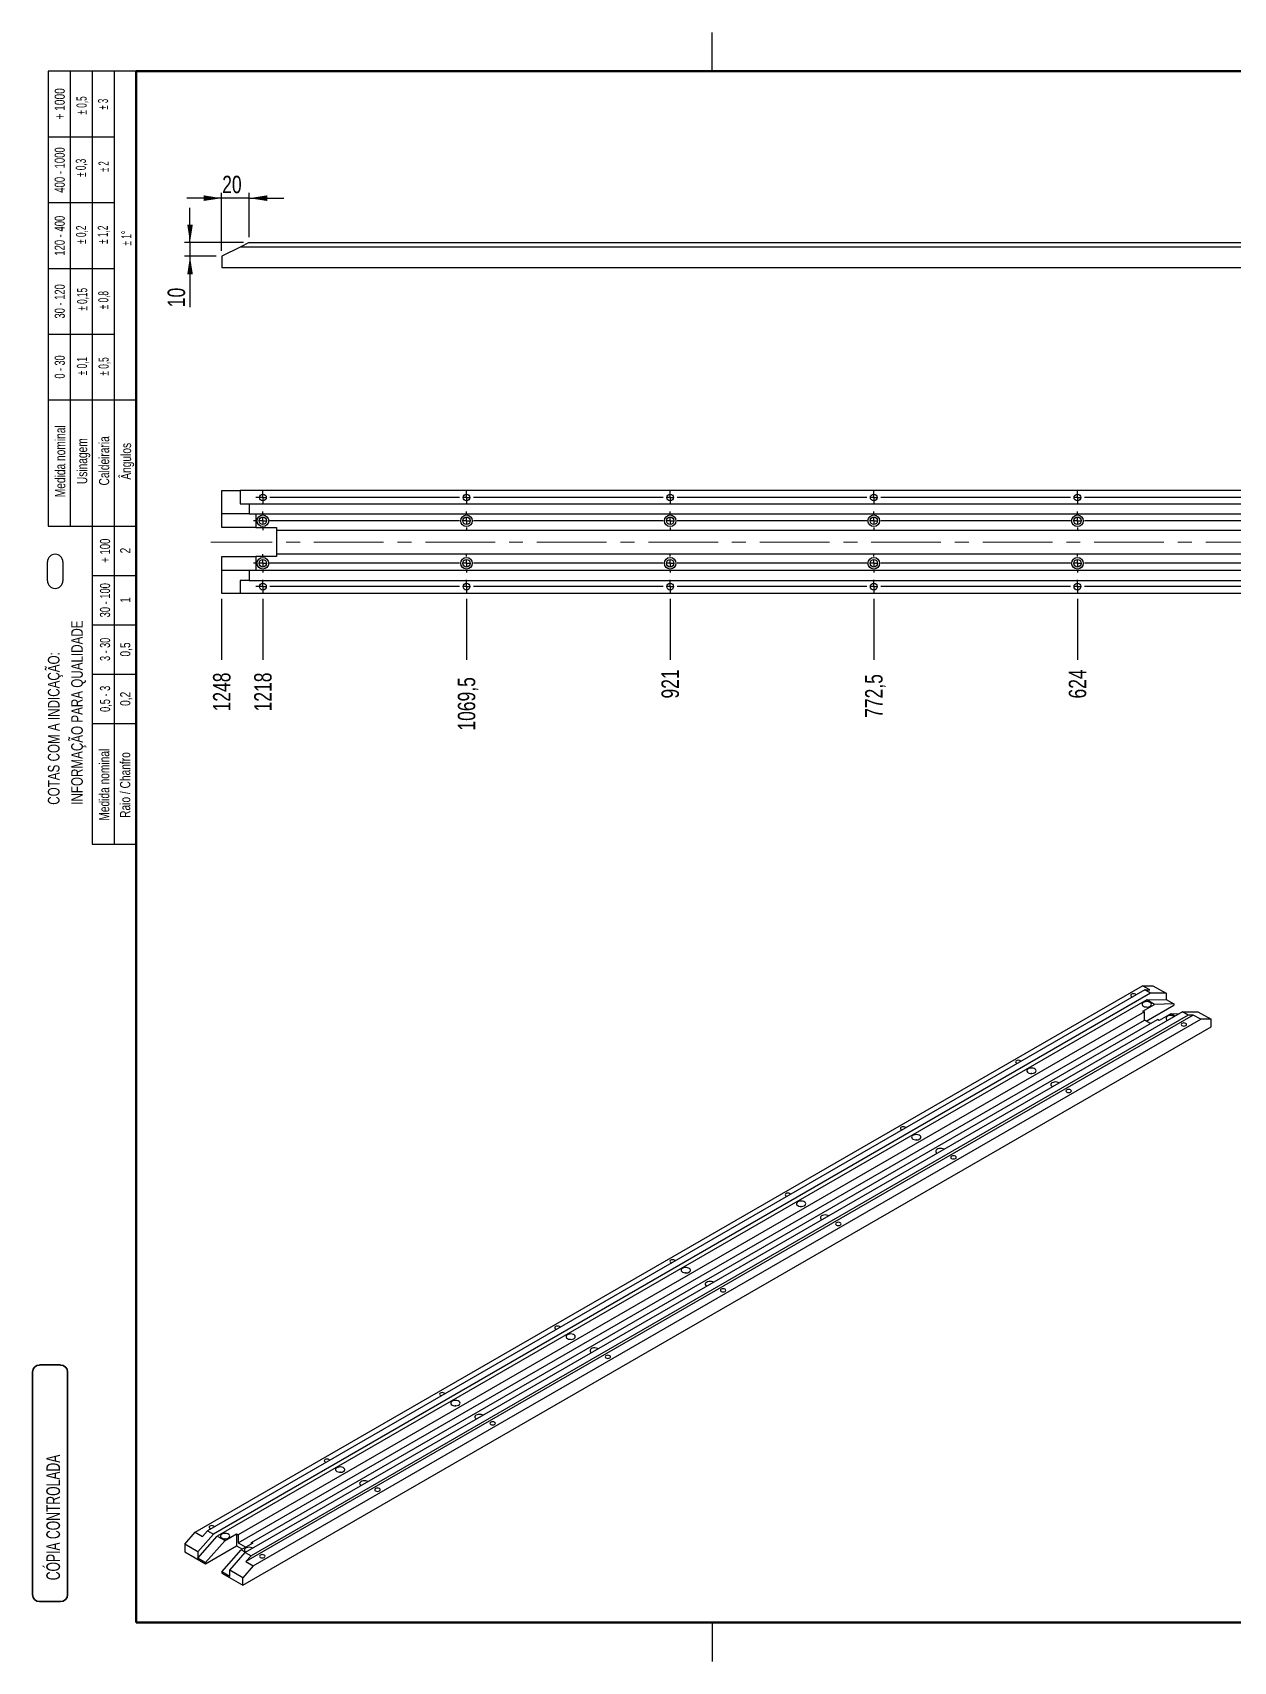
# Model space of a CAD drawing. Header units: millimetres. Extents: x 25 to 1653, y 0 to 1188.
# Drawn here: x 25 to 900, y 0 to 1188 of the extents above; entities that cross this region are included whole.
import ezdxf
from ezdxf.enums import TextEntityAlignment as Align

# ---------------------------------------------------------------- set-up
doc = ezdxf.new("R2010")
doc.units = ezdxf.units.MM
doc.header["$LTSCALE"] = 4
doc.linetypes.add('CENTERX2', pattern=[20.32, 12.7, -2.54, 2.54, -2.54])
doc.layers.add('CONTORNO', color=7, linetype='Continuous', lineweight=25)
doc.layers.add('DIMENSÃO', color=7, linetype='Continuous')
doc.styles.add('SLDTEXTSTYLE0', font='TXT', dxfattribs={"width": 0.663})
doc.styles.add('SLDTEXTSTYLE1', font='TXT', dxfattribs={"width": 0.75})
doc.styles.add('SLDTEXTSTYLE2', font='TXT', dxfattribs={"width": 0.605})
doc.styles.add('SLDTEXTSTYLE3', font='TXT', dxfattribs={"width": 0.57})
doc.styles.add('SLDTEXTSTYLE4', font='TXT', dxfattribs={"width": 0.7})
doc.styles.add('SLDTEXTSTYLE5', font='TXT', dxfattribs={"width": 0.694444})
doc.styles.add('SLDTEXTSTYLE6', font='TXT', dxfattribs={"width": 0.6875})
doc.styles.add('SLDTEXTSTYLE7', font='TXT', dxfattribs={"width": 0.666667})
doc.styles.add('SLDTEXTSTYLE8', font='TXT', dxfattribs={"width": 0.678571})
doc.dimstyles.new('SLDDIMSTYLE1', dxfattribs={"dimtxt": 12.7, "dimasz": 13.208, "dimexe": 0, "dimexo": 0.0625, "dimgap": 3.175, "dimtad": 0, "dimtih": 1, "dimtoh": 1, "dimdec": 3, "dimrnd": 1e-09, "dimzin": 12, "dimdsep": 46, "dimtxsty": 'SLDTEXTSTYLE1', "dimblk1": 'NONE', "dimblk2": 'NONE', "dimsah": 1, "dimcen": 0.09, "dimadec": 0, "dimazin": 3, "dimtfac": 1, "dimtdec": 3, "dimtofl": 0, "dimtmove": 0, "dimatfit": 3, "dimldrblk": 'NONE', "dimfxl": 0, "dimfrac": 2, "dimtolj": 1, "dimtzin": 12, "dimarcsym": 0})
doc.dimstyles.new('SLDDIMSTYLE2', dxfattribs={"dimtxt": 12.7, "dimasz": 13.208, "dimexe": 0, "dimexo": 0.0625, "dimgap": 3.175, "dimtad": 1, "dimdec": 3, "dimrnd": 1e-09, "dimzin": 12, "dimdsep": 46, "dimtxsty": 'SLDTEXTSTYLE1', "dimsah": 1, "dimcen": 0.09, "dimadec": 0, "dimazin": 3, "dimtfac": 1, "dimtdec": 3, "dimtmove": 0, "dimatfit": 0, "dimfxl": 0, "dimfrac": 2, "dimtolj": 1, "dimtzin": 12, "dimarcsym": 0})

# ---------------------------------------------------------------- blocks, each defined once
blk = doc.blocks.new('CÓPIA CONTROLADA')
at = {"color": 1, "linetype": 'Continuous', "lineweight": 35}
for p, q in [((0, 5.1), (0, 167.5)), ((5.1, 172.7), (20.4, 172.7)), ((25.5, 5.1), (25.5, 167.5)), ((5.1, 0), (20.4, 0))]:
    blk.add_line(p, q, dxfattribs=at)
for centre, start, end in [((5.1, 167.5), 90, 180), ((20.4, 167.5), 0, 90), ((5.1, 5.1), 180, 270), ((20.4, 5.1), 270, 360)]:
    blk.add_arc(centre, 5.11, start, end, dxfattribs=at)
at = {"color": 1, "linetype": 'Continuous', "lineweight": 35, "style": 'SLDTEXTSTYLE0', "width": 0.663}
blk.add_attdef('CP_CONTROL', text='', height=10, rotation=90, dxfattribs=at).set_placement((9.9, 15.6), align=Align.TOP_LEFT)
blk = doc.blocks.new('SW_NOTE_0')
at = {"layer": 'DIMENSÃO', "color": 0}
for p, q in [((-11.3, 163.5), (-11.3, 177.2)), ((0, 177.2), (0, 163.5))]:
    blk.add_line(p, q, dxfattribs=at)
for centre, start, end in [((-5.6, 177.2), 0, 180), ((-5.6, 163.5), 180, 0)]:
    blk.add_arc(centre, 5.64, start, end, dxfattribs=at)
at = {"layer": 'DIMENSÃO', "color": 0, "char_height": 8.467, "attachment_point": 1, "rotation": 90, "style": 'SLDTEXTSTYLE1'}
for s, insert in [('INFORMAÇÃO PARA QUALIDADE', (6.1, 0)), ('COTAS COM A INDICAÇÃO:', (-10.9, 0))]:
    blk.add_mtext(s, dxfattribs=dict(at, insert=insert))
blk = doc.blocks.new('_D_5')
at = {"layer": 'CONTORNO'}
blk.add_line((786.4, 774.8), (786.4, 730.4), dxfattribs=at)
at = {"layer": 'CONTORNO', "insert": (780.1, 702.2), "char_height": 12.7, "attachment_point": 1, "rotation": 90, "style": 'SLDTEXTSTYLE1'}
blk.add_mtext('624', dxfattribs=at)
blk = doc.blocks.new('_None')
blk = doc.blocks.new('_D_6')
at = {"layer": 'CONTORNO'}
blk.add_line((637.9, 774.8), (637.9, 730.4), dxfattribs=at)
at = {"layer": 'CONTORNO', "insert": (631.6, 688.1), "char_height": 12.7, "attachment_point": 1, "rotation": 90, "style": 'SLDTEXTSTYLE1'}
blk.add_mtext('772,5', dxfattribs=at)
blk = doc.blocks.new('_D_7')
at = {"layer": 'CONTORNO'}
blk.add_line((489.4, 774.8), (489.4, 730.4), dxfattribs=at)
at = {"layer": 'CONTORNO', "insert": (483.1, 702.2), "char_height": 12.7, "attachment_point": 1, "rotation": 90, "style": 'SLDTEXTSTYLE1'}
blk.add_mtext('921', dxfattribs=at)
blk = doc.blocks.new('_D_8')
at = {"layer": 'CONTORNO'}
blk.add_line((340.9, 774.8), (340.9, 730.4), dxfattribs=at)
at = {"layer": 'CONTORNO', "insert": (334.6, 678.8), "char_height": 12.7, "attachment_point": 1, "rotation": 90, "style": 'SLDTEXTSTYLE1'}
blk.add_mtext('1069,5', dxfattribs=at)
blk = doc.blocks.new('_D_9')
at = {"layer": 'CONTORNO'}
blk.add_line((192.4, 774.8), (192.4, 730.4), dxfattribs=at)
at = {"layer": 'CONTORNO', "insert": (186.1, 692.8), "char_height": 12.7, "attachment_point": 1, "rotation": 90, "style": 'SLDTEXTSTYLE1'}
blk.add_mtext('1218', dxfattribs=at)
blk = doc.blocks.new('_D_10')
at = {"layer": 'CONTORNO'}
blk.add_line((162.4, 774.8), (162.4, 730.4), dxfattribs=at)
at = {"layer": 'CONTORNO', "insert": (156.1, 692.8), "char_height": 12.7, "attachment_point": 1, "rotation": 90, "style": 'SLDTEXTSTYLE1'}
blk.add_mtext('1248', dxfattribs=at)
blk = doc.blocks.new('SW_CENTERMARKSYMBOL_0')
at = {"layer": 'CONTORNO', "color": 0}
for p, q in [((-1039.5, 5), (-1039.5, 6.75)), ((-1039.5, 0), (-1039.5, 2.5)), ((-891, 5), (-891, 6.75)), ((-891, 0), (-891, 2.5)), ((-742.5, 5), (-742.5, 6.75)), ((-742.5, 0), (-742.5, 2.5)), ((-594, 5), (-594, 6.75)), ((-594, 0), (-594, 2.5)), ((-445.5, 5), (-445.5, 6.75)), ((-445.5, 0), (-445.5, 2.5)), ((-297, 5), (-297, 6.75)), ((-297, 0), (-297, 2.5)), ((-148.5, 5), (-148.5, 6.75)), ((-148.5, 0), (-148.5, 2.5)), ((0, 0), (-2.5, 0)), ((0, 5), (0, 6.75)), ((0, 0), (0, 2.5)), ((0, 0), (0, -2.5)), ((0, 0), (2.5, 0)), ((143.5, 0), (5, 0)), ((148.5, 0), (146, 0)), ((148.5, 5), (148.5, 6.75)), ((148.5, 0), (148.5, 2.5)), ((148.5, 0), (148.5, -2.5)), ((148.5, 0), (151, 0)), ((153.5, 0), (155.25, 0)), ((-1044.5, 0), (-1046.25, 0)), ((-1039.5, 0), (-1042, 0)), ((-1039.5, 0), (-1039.5, -2.5)), ((-1039.5, 0), (-1037, 0)), ((-1039.5, -5), (-1039.5, -6.75)), ((-896, 0), (-1034.5, 0)), ((-891, 0), (-893.5, 0)), ((-891, 0), (-891, -2.5)), ((-891, 0), (-888.5, 0)), ((-891, -5), (-891, -6.75)), ((-747.5, 0), (-886, 0)), ((-742.5, 0), (-745, 0)), ((-742.5, 0), (-742.5, -2.5)), ((-742.5, 0), (-740, 0)), ((-742.5, -5), (-742.5, -6.75)), ((-599, 0), (-737.5, 0)), ((-594, 0), (-596.5, 0)), ((-594, 0), (-594, -2.5)), ((-594, 0), (-591.5, 0)), ((-594, -5), (-594, -6.75)), ((-450.5, 0), (-589, 0)), ((-445.5, 0), (-448, 0)), ((-445.5, 0), (-445.5, -2.5)), ((-445.5, 0), (-443, 0)), ((-445.5, -5), (-445.5, -6.75)), ((-302, 0), (-440.5, 0)), ((-297, 0), (-299.5, 0)), ((-297, 0), (-297, -2.5)), ((-297, 0), (-294.5, 0)), ((-297, -5), (-297, -6.75)), ((-153.5, 0), (-292, 0)), ((-148.5, 0), (-151, 0)), ((-148.5, 0), (-148.5, -2.5)), ((-148.5, 0), (-146, 0)), ((-148.5, -5), (-148.5, -6.75)), ((-5, 0), (-143.5, 0)), ((0, -5), (0, -6.75)), ((148.5, -5), (148.5, -6.75))]:
    blk.add_line(p, q, dxfattribs=at)
blk = doc.blocks.new('SW_CENTERMARKSYMBOL_1')
at = {"layer": 'CONTORNO', "color": 0}
for p, q in [((-1039.5, 5), (-1039.5, 6.75)), ((-1039.5, 0), (-1039.5, 2.5)), ((-891, 5), (-891, 6.75)), ((-891, 0), (-891, 2.5)), ((-742.5, 5), (-742.5, 6.75)), ((-742.5, 0), (-742.5, 2.5)), ((-594, 5), (-594, 6.75)), ((-594, 0), (-594, 2.5)), ((-445.5, 5), (-445.5, 6.75)), ((-445.5, 0), (-445.5, 2.5)), ((-297, 5), (-297, 6.75)), ((-297, 0), (-297, 2.5)), ((-148.5, 5), (-148.5, 6.75)), ((-148.5, 0), (-148.5, 2.5)), ((-5, 0), (-143.5, 0)), ((0, 0), (-2.5, 0)), ((0, 5), (0, 6.75)), ((0, 0), (0, 2.5)), ((0, 0), (0, -2.5)), ((0, 0), (2.5, 0)), ((143.5, 0), (5, 0)), ((148.5, 0), (146, 0)), ((148.5, 5), (148.5, 6.75)), ((148.5, 0), (148.5, 2.5)), ((148.5, 0), (148.5, -2.5)), ((148.5, 0), (151, 0)), ((153.5, 0), (155.25, 0)), ((-1044.5, 0), (-1046.25, 0)), ((-1039.5, 0), (-1042, 0)), ((-1039.5, 0), (-1039.5, -2.5)), ((-1039.5, 0), (-1037, 0)), ((-1039.5, -5), (-1039.5, -6.75)), ((-896, 0), (-1034.5, 0)), ((-891, 0), (-893.5, 0)), ((-891, 0), (-891, -2.5)), ((-891, 0), (-888.5, 0)), ((-891, -5), (-891, -6.75)), ((-747.5, 0), (-886, 0)), ((-742.5, 0), (-745, 0)), ((-742.5, 0), (-742.5, -2.5)), ((-742.5, 0), (-740, 0)), ((-742.5, -5), (-742.5, -6.75)), ((-599, 0), (-737.5, 0)), ((-594, 0), (-596.5, 0)), ((-594, 0), (-594, -2.5)), ((-594, 0), (-591.5, 0)), ((-594, -5), (-594, -6.75)), ((-450.5, 0), (-589, 0)), ((-445.5, 0), (-448, 0)), ((-445.5, 0), (-445.5, -2.5)), ((-445.5, 0), (-443, 0)), ((-445.5, -5), (-445.5, -6.75)), ((-302, 0), (-440.5, 0)), ((-297, 0), (-299.5, 0)), ((-297, 0), (-297, -2.5)), ((-297, 0), (-294.5, 0)), ((-297, -5), (-297, -6.75)), ((-153.5, 0), (-292, 0)), ((-148.5, 0), (-151, 0)), ((-148.5, 0), (-148.5, -2.5)), ((-148.5, 0), (-146, 0)), ((-148.5, -5), (-148.5, -6.75)), ((0, -5), (0, -6.75)), ((148.5, -5), (148.5, -6.75))]:
    blk.add_line(p, q, dxfattribs=at)
blk = doc.blocks.new('SW_CENTERMARKSYMBOL_2')
at = {"layer": 'CONTORNO', "color": 0}
for p, q in [((-1039.5, 2.5), (-1039.5, 5)), ((-1039.5, 0), (-1039.5, 2.5)), ((-891, 2.5), (-891, 5)), ((-891, 0), (-891, 2.5)), ((-742.5, 2.5), (-742.5, 5)), ((-742.5, 0), (-742.5, 2.5)), ((-594, 2.5), (-594, 5)), ((-594, 0), (-594, 2.5)), ((-445.5, 2.5), (-445.5, 5)), ((-445.5, 0), (-445.5, 2.5)), ((-297, 2.5), (-297, 5)), ((-297, 0), (-297, 2.5)), ((-148.5, 2.5), (-148.5, 5)), ((-148.5, 0), (-148.5, 2.5)), ((-5, 0), (-143.5, 0)), ((0, 0), (-2.5, 0)), ((0, 2.5), (0, 5)), ((0, 0), (0, 2.5)), ((0, 0), (0, -2.5)), ((0, 0), (2.5, 0)), ((143.5, 0), (5, 0)), ((148.5, 0), (146, 0)), ((148.5, 2.5), (148.5, 5)), ((148.5, 0), (148.5, 2.5)), ((148.5, 0), (148.5, -2.5)), ((148.5, 0), (151, 0)), ((151, 0), (153.5, 0)), ((-1042, 0), (-1044.5, 0)), ((-1039.5, 0), (-1042, 0)), ((-1039.5, 0), (-1039.5, -2.5)), ((-1039.5, 0), (-1037, 0)), ((-1039.5, -2.5), (-1039.5, -5)), ((-896, 0), (-1034.5, 0)), ((-891, 0), (-893.5, 0)), ((-891, 0), (-891, -2.5)), ((-891, 0), (-888.5, 0)), ((-891, -2.5), (-891, -5)), ((-747.5, 0), (-886, 0)), ((-742.5, 0), (-745, 0)), ((-742.5, 0), (-742.5, -2.5)), ((-742.5, 0), (-740, 0)), ((-742.5, -2.5), (-742.5, -5)), ((-599, 0), (-737.5, 0)), ((-594, 0), (-596.5, 0)), ((-594, 0), (-594, -2.5)), ((-594, 0), (-591.5, 0)), ((-594, -2.5), (-594, -5)), ((-450.5, 0), (-589, 0)), ((-445.5, 0), (-448, 0)), ((-445.5, 0), (-445.5, -2.5)), ((-445.5, 0), (-443, 0)), ((-445.5, -2.5), (-445.5, -5)), ((-302, 0), (-440.5, 0)), ((-297, 0), (-299.5, 0)), ((-297, 0), (-297, -2.5)), ((-297, 0), (-294.5, 0)), ((-297, -2.5), (-297, -5)), ((-153.5, 0), (-292, 0)), ((-148.5, 0), (-151, 0)), ((-148.5, 0), (-148.5, -2.5)), ((-148.5, 0), (-146, 0)), ((-148.5, -2.5), (-148.5, -5)), ((0, -2.5), (0, -5)), ((148.5, -2.5), (148.5, -5))]:
    blk.add_line(p, q, dxfattribs=at)
blk = doc.blocks.new('SW_CENTERMARKSYMBOL_3')
at = {"layer": 'CONTORNO', "color": 0}
for p, q in [((-1039.5, 2.5), (-1039.5, 5)), ((-1039.5, 0), (-1039.5, 2.5)), ((-891, 2.5), (-891, 5)), ((-891, 0), (-891, 2.5)), ((-742.5, 2.5), (-742.5, 5)), ((-742.5, 0), (-742.5, 2.5)), ((-594, 2.5), (-594, 5)), ((-594, 0), (-594, 2.5)), ((-445.5, 2.5), (-445.5, 5)), ((-445.5, 0), (-445.5, 2.5)), ((-297, 2.5), (-297, 5)), ((-297, 0), (-297, 2.5)), ((-148.5, 2.5), (-148.5, 5)), ((-148.5, 0), (-148.5, 2.5)), ((-5, 0), (-143.5, 0)), ((0, 0), (-2.5, 0)), ((0, 2.5), (0, 5)), ((0, 0), (0, 2.5)), ((0, 0), (0, -2.5)), ((0, 0), (2.5, 0)), ((143.5, 0), (5, 0)), ((148.5, 0), (146, 0)), ((148.5, 2.5), (148.5, 5)), ((148.5, 0), (148.5, 2.5)), ((148.5, 0), (148.5, -2.5)), ((148.5, 0), (151, 0)), ((151, 0), (153.5, 0)), ((-1042, 0), (-1044.5, 0)), ((-1039.5, 0), (-1042, 0)), ((-1039.5, 0), (-1039.5, -2.5)), ((-1039.5, 0), (-1037, 0)), ((-1039.5, -2.5), (-1039.5, -5)), ((-896, 0), (-1034.5, 0)), ((-891, 0), (-893.5, 0)), ((-891, 0), (-891, -2.5)), ((-891, 0), (-888.5, 0)), ((-891, -2.5), (-891, -5)), ((-747.5, 0), (-886, 0)), ((-742.5, 0), (-745, 0)), ((-742.5, 0), (-742.5, -2.5)), ((-742.5, 0), (-740, 0)), ((-742.5, -2.5), (-742.5, -5)), ((-599, 0), (-737.5, 0)), ((-594, 0), (-596.5, 0)), ((-594, 0), (-594, -2.5)), ((-594, 0), (-591.5, 0)), ((-594, -2.5), (-594, -5)), ((-450.5, 0), (-589, 0)), ((-445.5, 0), (-448, 0)), ((-445.5, 0), (-445.5, -2.5)), ((-445.5, 0), (-443, 0)), ((-445.5, -2.5), (-445.5, -5)), ((-302, 0), (-440.5, 0)), ((-297, 0), (-299.5, 0)), ((-297, 0), (-297, -2.5)), ((-297, 0), (-294.5, 0)), ((-297, -2.5), (-297, -5)), ((-153.5, 0), (-292, 0)), ((-148.5, 0), (-151, 0)), ((-148.5, 0), (-148.5, -2.5)), ((-148.5, 0), (-146, 0)), ((-148.5, -2.5), (-148.5, -5)), ((0, -2.5), (0, -5)), ((148.5, -2.5), (148.5, -5))]:
    blk.add_line(p, q, dxfattribs=at)
blk = doc.blocks.new('_D_25')
at = {"layer": 'CONTORNO'}
for p, q in [((162.4, 1028.8), (162.4, 1071.2)), ((182.4, 1038.8), (182.4, 1071.2)), ((162.4, 1067.2), (137, 1067.2)), ((182.4, 1067.2), (162.4, 1067.2)), ((182.4, 1067.2), (207.8, 1067.2))]:
    blk.add_line(p, q, dxfattribs=at)
for points in [[(162.4, 1067.2), (149.2, 1069.3), (149.2, 1065.2)], [(182.4, 1067.2), (195.6, 1065.2), (195.6, 1069.3)]]:
    blk.add_solid(points, dxfattribs=at)
at = {"layer": 'CONTORNO', "insert": (162.8, 1083.6), "char_height": 12.7, "attachment_point": 1, "style": 'SLDTEXTSTYLE1'}
blk.add_mtext('20', dxfattribs=at)
blk = doc.blocks.new('_D_26')
at = {"layer": 'CONTORNO'}
for p, q in [((139.3, 1034.8), (139.3, 1060.2)), ((178.4, 1034.8), (135.3, 1034.8)), ((139.3, 1034.8), (139.3, 1024.8)), ((158.4, 1024.8), (135.3, 1024.8)), ((139.3, 1024.8), (139.3, 987.7))]:
    blk.add_line(p, q, dxfattribs=at)
for points in [[(139.3, 1034.8), (141.4, 1048), (137.3, 1048)], [(139.3, 1024.8), (137.3, 1011.6), (141.4, 1011.6)]]:
    blk.add_solid(points, dxfattribs=at)
at = {"layer": 'CONTORNO', "insert": (123, 987.7), "char_height": 12.7, "attachment_point": 1, "rotation": 90, "style": 'SLDTEXTSTYLE1'}
blk.add_mtext('10', dxfattribs=at)

msp = doc.modelspace()

# ---------------------------------------------------------------- linework, layer by layer
at = {"color": 7, "linetype": 'Continuous', "lineweight": 50}
for p, q in [((100, 28), (100, 1160)), ((100, 1160), (1652, 1160)), ((1652, 28), (100, 28))]:
    msp.add_line(p, q, dxfattribs=at)
at = {"color": 7, "linetype": 'Continuous', "lineweight": 25}
for p, q in [((182.426734, 1034.8153035), (175.826734, 1031.5153035)), ((182.426734, 1034.8153035), (1390.426734, 1034.8153035)), ((175.826734, 1031.5153035), (162.426734, 1024.8153035)), ((162.426734, 1024.8153035), (162.426734, 1016.5153035)), ((1397.026734, 1031.5153035), (175.826734, 1031.5153035)), ((1410.426734, 1016.5153035), (162.426734, 1016.5153035)), ((162.426734, 836.8495432), (162.426734, 853.8495432)), ((162.426734, 853.8495432), (175.826734, 853.8495432)), ((175.826734, 853.8495432), (175.826734, 844.3495432)), ((1397.026734, 853.8495432), (175.826734, 853.8495432)), ((175.826734, 844.3495432), (182.426734, 844.3495432)), ((182.426734, 844.3495432), (182.426734, 836.8495432)), ((182.426734, 844.3495432), (1390.426734, 844.3495432)), ((182.426734, 836.8495432), (162.426734, 836.8495432)), ((162.426734, 826.8495432), (162.426734, 836.8495432)), ((182.426734, 836.8495432), (1390.426734, 836.8495432)), ((187.426734, 836.8495432), (187.426734, 826.8495432)), ((187.426734, 826.8495432), (162.426734, 826.8495432)), ((187.426734, 826.8495432), (202.426734, 826.8495432)), ((202.426734, 826.8495432), (202.426734, 824.8495432)), ((1370.426734, 824.8495432), (202.426734, 824.8495432)), ((202.426734, 824.8495432), (202.426734, 807.8495432)), ((162.426734, 795.8495432), (162.426734, 805.8495432)), ((162.426734, 805.8495432), (187.426734, 805.8495432)), ((187.426734, 805.8495432), (187.426734, 795.8495432)), ((202.426734, 805.8495432), (187.426734, 805.8495432)), ((202.426734, 807.8495432), (202.426734, 805.8495432)), ((202.426734, 807.8495432), (1370.426734, 807.8495432)), ((162.426734, 778.8495432), (162.426734, 795.8495432)), ((162.426734, 795.8495432), (182.426734, 795.8495432)), ((175.826734, 788.3495432), (175.826734, 778.8495432)), ((182.426734, 788.3495432), (175.826734, 788.3495432)), ((182.426734, 795.8495432), (182.426734, 788.3495432)), ((182.426734, 795.8495432), (1390.426734, 795.8495432)), ((182.426734, 788.3495432), (1390.426734, 788.3495432)), ((175.826734, 778.8495432), (162.426734, 778.8495432)), ((1397.026734, 778.8495432), (175.826734, 778.8495432)), ((143.0165924, 93.8553637), (833.8316333, 492.6543982)), ((835.4721211, 489.5523977), (152.1241277, 95.063998)), ((839.2056449, 489.5520473), (833.8316333, 492.6543982)), ((833.8316333, 492.6543982), (841.411818, 492.6536869)), ((839.7147618, 487.1031733), (835.4721211, 489.5523977)), ((835.4721211, 489.5523977), (839.2056449, 489.5520473)), ((841.411818, 492.6536869), (851.0284703, 487.1021117)), ((839.7147618, 487.1031733), (156.3667684, 92.6147737)), ((836.8863346, 482.3348404), (159.1951955, 91.1120732)), ((834.0579075, 474.1707593), (842.5431889, 479.0692079)), ((836.6039057, 466.821892), (856.6853245, 478.4146483)), ((836.8863346, 482.3348404), (851.0284703, 482.6601297)), ((842.5431889, 479.0692079), (836.8863346, 482.3348404)), ((851.0284703, 487.1021117), (839.7147618, 487.1031733)), ((856.6853245, 479.3944973), (842.5431889, 479.0692079)), ((851.0284703, 487.1021117), (851.0284703, 482.6601297)), ((851.0284703, 482.6601297), (856.6853245, 479.3944973)), ((856.6853245, 479.3944973), (856.6853245, 478.4146483)), ((835.1892784, 473.5176328), (174.468702, 92.0917629)), ((174.468702, 86.2126691), (835.1892784, 467.6385389)), ((862.9078642, 473.7140803), (179.5598708, 79.2256807)), ((870.8840287, 471.2645056), (180.0689877, 72.4654712)), ((867.1505049, 471.2648559), (183.8025115, 76.7764563)), ((184.0853542, 86.5401878), (844.8059306, 467.9660576)), ((185.4429993, 69.3631203), (876.2580402, 468.1621548)), ((835.1892784, 473.5176328), (834.0579075, 474.1707593)), ((835.1892784, 467.6385389), (835.1892784, 473.5176328)), ((839.7139342, 465.0265107), (835.1892784, 467.6385389)), ((845.9373014, 467.3129311), (844.8059306, 467.9660576)), ((854.4225828, 472.2113798), (845.9373014, 467.3129311)), ((852.0184197, 467.5578536), (852.1337583, 467.4943213)), ((854.4225828, 472.2113798), (860.5489263, 472.3522944)), ((857.3637057, 470.5135057), (854.4225828, 472.2113798)), ((867.1505049, 471.2648559), (862.9078642, 473.7140803)), ((862.9078642, 473.7140803), (874.2215727, 473.7130187)), ((870.8840287, 471.2645056), (867.1505049, 471.2648559)), ((876.2580402, 468.1621548), (870.8840287, 471.2645056)), ((874.2215727, 473.7130187), (883.8382249, 468.1614435)), ((883.8382249, 468.1614435), (876.2580402, 468.1621548)), ((883.8382249, 462.7396125), (883.8382249, 468.1614435)), ((177.8628146, 55.1886831), (883.8382249, 462.7396125)), ((768.0141341, 419.0632117), (768.1294727, 418.9996795)), ((684.0098485, 370.5685699), (684.125187, 370.5050376)), ((600.0055629, 322.073928), (600.1209014, 322.0103958)), ((516.0012773, 273.5792862), (516.1166158, 273.515754)), ((431.9969917, 225.0846443), (432.1123302, 225.0211121)), ((347.9927061, 176.5900025), (348.1080446, 176.5264703)), ((263.9884205, 128.0953607), (264.103759, 128.0318284)), ((135.4364077, 85.1027575), (143.0165924, 93.8553637)), ((135.4364077, 85.1027575), (135.4364077, 79.6809265)), ((145.0530599, 79.5511823), (135.4364077, 85.1027575)), ((143.0165924, 93.8553637), (148.3906039, 90.7530129)), ((156.3667684, 92.6147737), (145.0530599, 79.5511823)), ((145.0530599, 75.1092003), (159.1951955, 91.1120732)), ((148.3906039, 90.7530129), (152.1241277, 95.063998)), ((164.8520498, 87.8464407), (150.7099142, 71.8435678)), ((150.7099142, 70.8637189), (173.3373312, 83.9262486)), ((152.1241277, 95.063998), (156.3667684, 92.6147737)), ((159.1951955, 91.1120732), (164.8520498, 87.8464407)), ((164.8520498, 87.8464407), (173.3373312, 92.7448894)), ((173.3373312, 92.7448894), (173.3373312, 83.9262486)), ((173.3373312, 92.7448894), (174.468702, 92.0917629)), ((173.3373312, 83.9262486), (177.5787306, 81.4777409)), ((174.468702, 92.0917629), (174.468702, 86.2126691)), ((174.468702, 86.2126691), (180.1247287, 82.9475144)), ((185.2167251, 85.8870613), (176.7314437, 80.9886126)), ((184.0853542, 86.5401878), (185.2167251, 85.8870613)), ((184.0853542, 85.2339348), (184.0853542, 86.5401878)), ((135.4364077, 79.6809265), (150.7099142, 70.8637189)), ((145.0530599, 79.5511823), (145.0530599, 75.1092003)), ((150.7099142, 71.8435678), (145.0530599, 75.1092003)), ((150.7099142, 71.8435678), (150.7099142, 70.8637189)), ((162.5893081, 64.9857397), (176.7314437, 80.9886126)), ((168.2461623, 66.1620893), (179.5598708, 79.2256807)), ((176.7314437, 80.9886126), (179.6725666, 79.2907385)), ((179.5598708, 79.2256807), (183.8025115, 76.7764563)), ((179.9841349, 79.6007188), (180.0994734, 79.5371866)), ((183.8025115, 76.7764563), (180.0689877, 72.4654712)), ((180.0689877, 72.4654712), (185.4429993, 69.3631203)), ((168.2461623, 61.7201072), (162.5893081, 64.9857397)), ((162.5893081, 64.9857397), (162.5893081, 64.0058907)), ((162.5893081, 64.0058907), (177.8628146, 55.1886831)), ((177.8628146, 60.6105141), (168.2461623, 66.1620893)), ((168.2461623, 61.7201072), (168.2461623, 66.1620893)), ((185.4429993, 69.3631203), (177.8628146, 60.6105141)), ((177.8628146, 55.1886831), (177.8628146, 60.6105141))]:
    msp.add_line(p, q, dxfattribs=at)
at = {"color": 7, "linetype": 'Continuous', "lineweight": 25, "flags": 128}
for points in [[(829.1890125, 485.9252363), (829.1174415, 486.042469), (828.683896, 486.4170402), (828.0350493, 486.6673207), (827.2696824, 486.7552075), (826.5043155, 486.6673207), (825.8554688, 486.4170402), (825.4219233, 486.042469), (825.2696824, 485.6006321), (825.4219233, 485.1587952), (825.8554688, 484.784224), (825.8554688, 484.784224)], [(825.8554688, 484.784224), (826.5043155, 484.5339435), (826.7073905, 484.4926264)], [(834.4821716, 477.6813141), (835.2976213, 477.3338855), (836.2542352, 477.1406479), (837.2670138, 477.1187712), (838.2459675, 477.2701995), (839.1041118, 477.5814775), (839.7651969, 478.024947), (840.1704824, 478.5612035), (840.283957, 479.1425986), (840.095538, 479.7174725), (839.6219671, 480.2347453), (838.9053233, 480.6484549), (838.0092834, 480.9218416), (837.0134647, 481.0306136), (836.0063499, 480.9651061), (835.0774256, 480.7311397), (834.3092308, 480.3495035), (833.770023, 479.8541073), (833.5077131, 479.2889694), (833.5456086, 478.7043047), (833.8803423, 478.1520632), (834.4821716, 477.6813141)], [(837.0767414, 477.10951), (837.0134647, 477.1112177), (836.6959278, 477.10951)], [(856.9367988, 470.2670576), (856.4415714, 470.5249943), (855.5455316, 470.798381), (854.5497129, 470.907153), (853.542598, 470.8416455), (852.6136737, 470.6076792), (851.8454789, 470.2260429), (851.3062711, 469.7306467), (851.0439613, 469.1655088), (851.0818568, 468.5808441), (851.4165905, 468.0286027), (852.0184197, 467.5578536), (852.0184197, 467.5578536)], [(862.6250215, 463.557613), (863.2738682, 463.3073326), (864.039235, 463.2194457), (864.8046019, 463.3073326), (865.4534486, 463.557613), (865.8869941, 463.9321843), (866.039235, 464.3740212), (865.8869941, 464.815858), (865.4534486, 465.1904293), (864.8046019, 465.4407098), (864.039235, 465.5285966), (863.2738682, 465.4407098), (862.6250215, 465.1904293), (862.191476, 464.815858), (862.039235, 464.3740212), (862.191476, 463.9321843), (862.6250215, 463.557613)], [(745.1847268, 437.4305944), (745.1131559, 437.5478271), (744.6796104, 437.9223983), (744.0307637, 438.1726788), (743.2653968, 438.2605656), (742.5000299, 438.1726788), (741.8511832, 437.9223983), (741.4176377, 437.5478271), (741.2653968, 437.1059902), (741.4176377, 436.6641533), (741.8511832, 436.2895821), (741.8511832, 436.2895821)], [(741.8511832, 436.2895821), (742.5000299, 436.0393016), (742.7031049, 435.9979846)], [(750.477886, 429.1866723), (751.2933357, 428.8392436), (752.2499496, 428.646006), (753.2627282, 428.6241294), (754.2416819, 428.7755577), (755.0998262, 429.0868357), (755.7609113, 429.5303051), (756.1661968, 430.0665617), (756.2796714, 430.6479567), (756.0912523, 431.2228306), (755.6176815, 431.7401034), (754.9010377, 432.1538131), (754.0049978, 432.4271997), (753.0091791, 432.5359717), (752.0020643, 432.4704643), (751.07314, 432.2364979), (750.3049452, 431.8548616), (749.7657374, 431.3594654), (749.5034275, 430.7943275), (749.541323, 430.2096628), (749.8760567, 429.6574214), (750.477886, 429.1866723)], [(753.0724558, 428.6148681), (753.0091791, 428.6165759), (752.6916422, 428.6148681)], [(772.9325132, 421.7724158), (772.4372858, 422.0303525), (771.541246, 422.3037391), (770.5454273, 422.4125112), (769.5383124, 422.3470037), (768.6093881, 422.1130373), (767.8411933, 421.731401), (767.3019855, 421.2360049), (767.0396757, 420.6708669), (767.0775712, 420.0862022), (767.4123049, 419.5339608), (768.0141341, 419.0632117), (768.0141341, 419.0632117)], [(778.6207359, 415.0629712), (779.2695826, 414.8126907), (780.0349494, 414.7248039), (780.8003163, 414.8126907), (781.449163, 415.0629712), (781.8827085, 415.4375424), (782.0349494, 415.8793793), (781.8827085, 416.3212162), (781.449163, 416.6957874), (780.8003163, 416.9460679), (780.0349494, 417.0339547), (779.2695826, 416.9460679), (778.6207359, 416.6957874), (778.1871904, 416.3212162), (778.0349494, 415.8793793), (778.1871904, 415.4375424), (778.6207359, 415.0629712)], [(661.1804412, 388.9359526), (661.1088703, 389.0531853), (660.6753248, 389.4277565), (660.0264781, 389.678037), (659.2611112, 389.7659238), (658.4957443, 389.678037), (657.8468976, 389.4277565), (657.4133521, 389.0531853), (657.2611112, 388.6113484), (657.4133521, 388.1695115), (657.8468976, 387.7949403), (657.8468976, 387.7949403)], [(657.8468976, 387.7949403), (658.4957443, 387.5446598), (658.6988193, 387.5033427)], [(666.4736004, 380.6920305), (667.2890501, 380.3446018), (668.245664, 380.1513642), (669.2584426, 380.1294876), (670.2373963, 380.2809158), (671.0955406, 380.5921939), (671.7566257, 381.0356633), (672.1619112, 381.5719199), (672.2753858, 382.1533149), (672.0869667, 382.7281888), (671.6133959, 383.2454616), (670.896752, 383.6591712), (670.0007122, 383.9325579), (669.0048935, 384.0413299), (667.9977787, 383.9758224), (667.0688544, 383.7418561), (666.3006596, 383.3602198), (665.7614517, 382.8648236), (665.4991419, 382.2996857), (665.5370374, 381.715021), (665.8717711, 381.1627796), (666.4736004, 380.6920305)], [(669.0681702, 380.1202263), (669.0048935, 380.121934), (668.6873566, 380.1202263)], [(688.9282276, 373.2777739), (688.4330002, 373.5357107), (687.5369604, 373.8090973), (686.5411417, 373.9178693), (685.5340268, 373.8523618), (684.6051025, 373.6183955), (683.8369077, 373.2367592), (683.2976999, 372.741363), (683.0353901, 372.1762251), (683.0732856, 371.5915604), (683.4080193, 371.039319), (684.0098485, 370.5685699), (684.0098485, 370.5685699)], [(694.6164503, 366.5683294), (695.2652969, 366.3180489), (696.0306638, 366.230162), (696.7960307, 366.3180489), (697.4448774, 366.5683294), (697.8784229, 366.9429006), (698.0306638, 367.3847375), (697.8784229, 367.8265744), (697.4448774, 368.2011456), (696.7960307, 368.4514261), (696.0306638, 368.5393129), (695.2652969, 368.4514261), (694.6164503, 368.2011456), (694.1829047, 367.8265744), (694.0306638, 367.3847375), (694.1829047, 366.9429006), (694.6164503, 366.5683294)], [(577.1761556, 340.4413107), (577.1045847, 340.5585434), (576.6710392, 340.9331147), (576.0221925, 341.1833951), (575.2568256, 341.271282), (574.4914587, 341.1833951), (573.842612, 340.9331147), (573.4090665, 340.5585434), (573.2568256, 340.1167065), (573.4090665, 339.6748697), (573.842612, 339.3002984)], [(573.842612, 339.3002984), (574.4914587, 339.0500179), (574.6945337, 339.0087009)], [(582.4693148, 332.1973886), (583.2847645, 331.84996), (584.2413783, 331.6567223), (585.254157, 331.6348457), (586.2331107, 331.786274), (587.091255, 332.097552), (587.7523401, 332.5410214), (588.1576256, 333.077278), (588.2711002, 333.658673), (588.0826811, 334.233547), (587.6091103, 334.7508197), (586.8924664, 335.1645294), (585.9964266, 335.437916), (585.0006079, 335.5466881), (583.9934931, 335.4811806), (583.0645688, 335.2472142), (582.296374, 334.8655779), (581.7571661, 334.3701818), (581.4948563, 333.8050438), (581.5327518, 333.2203792), (581.8674855, 332.6681377), (582.4693148, 332.1973886)], [(585.0638846, 331.6255845), (585.0006079, 331.6272922), (584.683071, 331.6255845)], [(604.923942, 324.7831321), (604.4287146, 325.0410688), (603.5326748, 325.3144555), (602.536856, 325.4232275), (601.5297412, 325.35772), (600.6008169, 325.1237536), (599.8326221, 324.7421173), (599.2934143, 324.2467212), (599.0311045, 323.6815833), (599.069, 323.0969186), (599.4037336, 322.5446771), (600.0055629, 322.073928), (600.0055629, 322.073928)], [(610.6121646, 318.0736875), (611.2610113, 317.823407), (612.0263782, 317.7355202), (612.7917451, 317.823407), (613.4405918, 318.0736875), (613.8741373, 318.4482587), (614.0263782, 318.8900956), (613.8741373, 319.3319325), (613.4405918, 319.7065037), (612.7917451, 319.9567842), (612.0263782, 320.0446711), (611.2610113, 319.9567842), (610.6121646, 319.7065037), (610.1786191, 319.3319325), (610.0263782, 318.8900956), (610.1786191, 318.4482587), (610.6121646, 318.0736875)], [(493.17187, 291.9466689), (493.100299, 292.0639016), (492.6667535, 292.4384728), (492.0179068, 292.6887533), (491.25254, 292.7766401), (490.4871731, 292.6887533), (489.8383264, 292.4384728), (489.4047809, 292.0639016), (489.25254, 291.6220647), (489.4047809, 291.1802278), (489.8383264, 290.8056566), (489.8383264, 290.8056566)], [(489.8383264, 290.8056566), (490.4871731, 290.5553761), (490.6902481, 290.514059)], [(498.4650292, 283.7027468), (499.2804789, 283.3553181), (500.2370927, 283.1620805), (501.2498714, 283.1402039), (502.2288251, 283.2916321), (503.0869694, 283.6029102), (503.7480545, 284.0463796), (504.15334, 284.5826362), (504.2668146, 285.1640312), (504.0783955, 285.7389051), (503.6048247, 286.2561779), (502.8881808, 286.6698876), (501.992141, 286.9432742), (500.9963223, 287.0520462), (499.9892075, 286.9865387), (499.0602831, 286.7525724), (498.2920883, 286.3709361), (497.7528805, 285.8755399), (497.4905707, 285.310402), (497.5284662, 284.7257373), (497.8631999, 284.1734959), (498.4650292, 283.7027468)], [(501.059599, 283.1309426), (500.9963223, 283.1326503), (500.6787854, 283.1309426)], [(520.9196564, 276.2884903), (520.424429, 276.546427), (519.5283892, 276.8198136), (518.5325704, 276.9285856), (517.5254556, 276.8630781), (516.5965313, 276.6291118), (515.8283365, 276.2474755), (515.2891287, 275.7520793), (515.0268189, 275.1869414), (515.0647144, 274.6022767), (515.399448, 274.0500353), (516.0012773, 273.5792862), (516.0012773, 273.5792862)], [(526.607879, 269.5790457), (527.2567257, 269.3287652), (528.0220926, 269.2408784), (528.7874595, 269.3287652), (529.4363062, 269.5790457), (529.8698517, 269.9536169), (530.0220926, 270.3954538), (529.8698517, 270.8372907), (529.4363062, 271.2118619), (528.7874595, 271.4621424), (528.0220926, 271.5500292), (527.2567257, 271.4621424), (526.607879, 271.2118619), (526.1743335, 270.8372907), (526.0220926, 270.3954538), (526.1743335, 269.9536169), (526.607879, 269.5790457)], [(409.1675844, 243.452027), (409.0960134, 243.5692597), (408.6624679, 243.943831), (408.0136212, 244.1941115), (407.2482544, 244.2819983), (406.4828875, 244.1941115), (405.8340408, 243.943831), (405.4004953, 243.5692597), (405.2482544, 243.1274229), (405.4004953, 242.685586), (405.8340408, 242.3110147)], [(405.8340408, 242.3110147), (406.4828875, 242.0607343), (406.6859625, 242.0194172)], [(414.4607435, 235.2081049), (415.2761933, 234.8606763), (416.2328071, 234.6674386), (417.2455858, 234.645562), (418.2245395, 234.7969903), (419.0826838, 235.1082683), (419.7437689, 235.5517377), (420.1490544, 236.0879943), (420.262529, 236.6693893), (420.0741099, 237.2442633), (419.6005391, 237.761536), (418.8838952, 238.1752457), (417.9878554, 238.4486324), (416.9920367, 238.5574044), (415.9849218, 238.4918969), (415.0559975, 238.2579305), (414.2878027, 237.8762942), (413.7485949, 237.3808981), (413.4862851, 236.8157602), (413.5241806, 236.2310955), (413.8589143, 235.678854), (414.4607435, 235.2081049)], [(417.0553134, 234.6363008), (416.9920367, 234.6380085), (416.6744998, 234.6363008)], [(436.9153708, 227.7938484), (436.4201434, 228.0517851), (435.5241036, 228.3251718), (434.5282848, 228.4339438), (433.52117, 228.3684363), (432.5922457, 228.13447), (431.8240509, 227.7528337), (431.2848431, 227.2574375), (431.0225333, 226.6922996), (431.0604288, 226.1076349), (431.3951624, 225.5553934), (431.9969917, 225.0846443), (431.9969917, 225.0846443)], [(442.6035934, 221.0844038), (443.2524401, 220.8341233), (444.017807, 220.7462365), (444.7831739, 220.8341233), (445.4320206, 221.0844038), (445.8655661, 221.4589751), (446.017807, 221.9008119), (445.8655661, 222.3426488), (445.4320206, 222.7172201), (444.7831739, 222.9675005), (444.017807, 223.0553874), (443.2524401, 222.9675005), (442.6035934, 222.7172201), (442.1700479, 222.3426488), (442.017807, 221.9008119), (442.1700479, 221.4589751), (442.6035934, 221.0844038)], [(325.1632988, 194.9573852), (325.0917278, 195.0746179), (324.6581823, 195.4491891), (324.0093356, 195.6994696), (323.2439688, 195.7873564), (322.4786019, 195.6994696), (321.8297552, 195.4491891), (321.3962097, 195.0746179), (321.2439688, 194.632781), (321.3962097, 194.1909441), (321.8297552, 193.8163729), (321.8297552, 193.8163729)], [(321.8297552, 193.8163729), (322.4786019, 193.5660924), (322.6816769, 193.5247754)], [(330.4564579, 186.7134631), (331.2719077, 186.3660344), (332.2285215, 186.1727968), (333.2413002, 186.1509202), (334.2202539, 186.3023484), (335.0783982, 186.6136265), (335.7394833, 187.0570959), (336.1447688, 187.5933525), (336.2582434, 188.1747475), (336.0698243, 188.7496214), (335.5962534, 189.2668942), (334.8796096, 189.6806039), (333.9835698, 189.9539905), (332.9877511, 190.0627625), (331.9806362, 189.9972551), (331.0517119, 189.7632887), (330.2835171, 189.3816524), (329.7443093, 188.8862562), (329.4819995, 188.3211183), (329.519895, 187.7364536), (329.8546287, 187.1842122), (330.4564579, 186.7134631)], [(333.0510278, 186.1416589), (332.9877511, 186.1433666), (332.6702142, 186.1416589)], [(352.9110852, 179.2992066), (352.4158578, 179.5571433), (351.519818, 179.8305299), (350.5239992, 179.939302), (349.5168844, 179.8737945), (348.5879601, 179.6398281), (347.8197653, 179.2581918), (347.2805575, 178.7627956), (347.0182477, 178.1976577), (347.0561432, 177.612993), (347.3908768, 177.0607516), (347.9927061, 176.5900025), (347.9927061, 176.5900025)], [(358.5993078, 172.589762), (359.2481545, 172.3394815), (360.0135214, 172.2515947), (360.7788883, 172.3394815), (361.427735, 172.589762), (361.8612805, 172.9643332), (362.0135214, 173.4061701), (361.8612805, 173.848007), (361.427735, 174.2225782), (360.7788883, 174.4728587), (360.0135214, 174.5607455), (359.2481545, 174.4728587), (358.5993078, 174.2225782), (358.1657623, 173.848007), (358.0135214, 173.4061701), (358.1657623, 172.9643332), (358.5993078, 172.589762)], [(241.1590132, 146.4627434), (241.0874422, 146.5799761), (240.6538967, 146.9545473), (240.00505, 147.2048278), (239.2396832, 147.2927146), (238.4743163, 147.2048278), (237.8254696, 146.9545473), (237.3919241, 146.5799761), (237.2396832, 146.1381392), (237.3919241, 145.6963023), (237.8254696, 145.3217311), (237.8254696, 145.3217311)], [(237.8254696, 145.3217311), (238.4743163, 145.0714506), (238.6773913, 145.0301335)], [(246.4521723, 138.2188212), (247.2676221, 137.8713926), (248.2242359, 137.678155), (249.2370146, 137.6562784), (250.2159683, 137.8077066), (251.0741126, 138.1189846), (251.7351977, 138.5624541), (252.1404832, 139.0987106), (252.2539578, 139.6801057), (252.0655387, 140.2549796), (251.5919678, 140.7722524), (250.875324, 141.185962), (249.9792842, 141.4593487), (248.9834655, 141.5681207), (247.9763506, 141.5026132), (247.0474263, 141.2686469), (246.2792315, 140.8870106), (245.7400237, 140.3916144), (245.4777139, 139.8264765), (245.5156094, 139.2418118), (245.8503431, 138.6895703), (246.4521723, 138.2188212)], [(249.0467422, 137.6470171), (248.9834655, 137.6487248), (248.6659286, 137.6470171)], [(268.9067996, 130.8045647), (268.4115722, 131.0625014), (267.5155324, 131.3358881), (266.5197136, 131.4446601), (265.5125988, 131.3791526), (264.5836745, 131.1451863), (263.8154797, 130.76355), (263.2762719, 130.2681538), (263.0139621, 129.7030159), (263.0518576, 129.1183512), (263.3865912, 128.5661098), (263.9884205, 128.0953607), (263.9884205, 128.0953607)], [(274.5950222, 124.0951202), (275.2438689, 123.8448397), (276.0092358, 123.7569528), (276.7746027, 123.8448397), (277.4234494, 124.0951202), (277.8569949, 124.4696914), (278.0092358, 124.9115283), (277.8569949, 125.3533651), (277.4234494, 125.7279364), (276.7746027, 125.9782169), (276.0092358, 126.0661037), (275.2438689, 125.9782169), (274.5950222, 125.7279364), (274.1614767, 125.3533651), (274.0092358, 124.9115283), (274.1614767, 124.4696914), (274.5950222, 124.0951202)], [(157.1547276, 97.9681015), (157.0831566, 98.0853342), (156.6496111, 98.4599054), (156.0007644, 98.7101859), (155.2353976, 98.7980728), (154.4700307, 98.7101859), (153.821184, 98.4599054), (153.3876385, 98.0853342), (153.2353976, 97.6434973), (153.3876385, 97.2016604), (153.821184, 96.8270892), (153.821184, 96.8270892)], [(153.821184, 96.8270892), (154.4700307, 96.5768087), (154.6731057, 96.5354917)], [(162.4478867, 89.7241794), (163.2633365, 89.3767508), (164.2199503, 89.1835131), (165.232729, 89.1616365), (166.2116827, 89.3130648), (167.069827, 89.6243428), (167.7309121, 90.0678122), (168.1361976, 90.6040688), (168.2496722, 91.1854638), (168.0612531, 91.7603377), (167.5876822, 92.2776105), (166.8710384, 92.6913202), (165.9749986, 92.9647068), (164.9791798, 93.0734789), (163.972065, 93.0079714), (163.0431407, 92.774005), (162.2749459, 92.3923687), (161.7357381, 91.8969725), (161.4734283, 91.3318346), (161.5113238, 90.7471699), (161.8460574, 90.1949285), (162.4478867, 89.7241794)], [(165.0424565, 89.1523752), (164.9791798, 89.154083), (164.6616431, 89.1523752)], [(184.902514, 82.3099229), (184.4072866, 82.5678596), (183.5112468, 82.8412462), (182.515428, 82.9500183), (181.5083132, 82.8845108), (180.5793889, 82.6505444), (179.8111941, 82.2689081), (179.2719863, 81.773512), (179.0096764, 81.208374), (179.047572, 80.6237094), (179.3823056, 80.0714679), (179.9841349, 79.6007188), (179.9841349, 79.6007188)], [(190.5907366, 75.6004783), (191.2395833, 75.3501978), (192.0049502, 75.262311), (192.770317, 75.3501978), (193.4191637, 75.6004783), (193.8527092, 75.9750495), (194.0049502, 76.4168864), (193.8527092, 76.8587233), (193.4191637, 77.2332945), (192.770317, 77.483575), (192.0049502, 77.5714618), (191.2395833, 77.483575), (190.5907366, 77.2332945), (190.1571911, 76.8587233), (190.0049502, 76.4168864), (190.1571911, 75.9750495), (190.5907366, 75.6004783)]]:
    msp.add_lwpolyline(points, dxfattribs=at)
at = {"color": 7, "linetype": 'Continuous', "lineweight": 25}
for centre, radius in [((192.426734, 848.8495432), 2.5), ((340.926734, 848.8495432), 2.5), ((489.426734, 848.8495432), 2.5), ((637.926734, 848.8495432), 2.5), ((786.426734, 848.8495432), 2.5), ((192.426734, 831.8495432), 4.25), ((192.426734, 831.8495432), 2.75), ((340.926734, 831.8495432), 4.25), ((340.926734, 831.8495432), 2.75), ((489.426734, 831.8495432), 4.25), ((489.426734, 831.8495432), 2.75), ((637.926734, 831.8495432), 4.25), ((637.926734, 831.8495432), 2.75), ((786.426734, 831.8495432), 4.25), ((786.426734, 831.8495432), 2.75), ((192.426734, 800.8495432), 4.25), ((192.426734, 800.8495432), 2.75), ((340.926734, 800.8495432), 4.25), ((340.926734, 800.8495432), 2.75), ((489.426734, 800.8495432), 4.25), ((489.426734, 800.8495432), 2.75), ((637.926734, 800.8495432), 4.25), ((637.926734, 800.8495432), 2.75), ((786.426734, 800.8495432), 4.25), ((786.426734, 800.8495432), 2.75), ((192.426734, 783.8495432), 2.5), ((340.926734, 783.8495432), 2.5), ((489.426734, 783.8495432), 2.5), ((637.926734, 783.8495432), 2.5), ((786.426734, 783.8495432), 2.5)]:
    msp.add_circle(centre, radius, dxfattribs=at)
at = {"layer": 'CONTORNO', "linetype": 'CENTERX2', "lineweight": 18}
msp.add_line((1418.426734, 816.3495432), (154.426734, 816.3495432), dxfattribs=at)
at = {"layer": 'DIMENSÃO'}
for p, q in [((520.0039815, 1160), (520.0039815, 1188.0488116)), ((100, 1160), (36, 1160)), ((36, 1160), (36, 828)), ((52, 1160), (52, 828)), ((68, 1160), (68, 828)), ((84, 1160), (84, 828)), ((36, 1112), (84, 1112)), ((36, 1064), (84, 1064)), ((36, 1016), (84, 1016)), ((36, 968), (84, 968)), ((36, 920), (100, 920)), ((36, 828), (100, 828)), ((68, 828), (68, 596)), ((84, 828), (84, 596)), ((67.7939619, 792), (100, 792)), ((67.7939619, 756), (100, 756)), ((67.7939619, 720), (100, 720)), ((67.7939619, 684), (100, 684)), ((68, 596), (100, 596)), ((520.0039815, 28), (520.0039815, -0.3295237))]:
    msp.add_line(p, q, dxfattribs=at)

# ---------------------------------------------------------------- block references
at = {"layer": 'CONTORNO'}
for name, p in [('SW_CENTERMARKSYMBOL_3', (1231.926734, 848.8495432)), ('SW_CENTERMARKSYMBOL_1', (1231.926734, 831.8495432)), ('SW_CENTERMARKSYMBOL_0', (1231.926734, 800.8495432)), ('SW_CENTERMARKSYMBOL_2', (1231.926734, 783.8495432))]:
    msp.add_blockref(name, p, dxfattribs=at)
at = {"layer": 'DIMENSÃO'}
msp.add_blockref('SW_NOTE_0', (46.5896712, 624.6559891), dxfattribs=at)
ref = msp.add_blockref('CÓPIA CONTROLADA', (24.5370387, 43.3026852), dxfattribs=at)
ref.add_attrib('CP_CONTROL', 'CÓPIA CONTROLADA', dxfattribs={"layer": '0', "color": 1, "linetype": 'Continuous', "lineweight": 35, "height": 10, "rotation": 90, "style": 'SLDTEXTSTYLE0', "width": 0.663}).set_placement((47.5349328, 58.8905621), align=Align.BOTTOM_LEFT)

# ---------------------------------------------------------------- texts
at = {"layer": 'DIMENSÃO', "attachment_point": 2, "rotation": 90}
for s, insert, char_height, style in [('+ 1000', (40.6182339, 1136.0173077), 7.40833333, 'SLDTEXTSTYLE1'), ('± 0,5', (56.5211939, 1134.8755219), 7.40833333, 'SLDTEXTSTYLE2'), ('± 3', (72.1885495, 1135.8220083), 7.40833333, 'SLDTEXTSTYLE3'), ('400 - 1000', (40.6182339, 1087.7797957), 7.40833333, 'SLDTEXTSTYLE4'), ('± 0,3', (56.0000492, 1089.3372144), 7.40833333, 'SLDTEXTSTYLE2'), ('± 2', (72.5655502, 1090.2282695), 7.40833333, 'SLDTEXTSTYLE3'), ('120 - 400', (40.6182339, 1039.854393), 7.40833333, 'SLDTEXTSTYLE5'), ('± 0,2', (56.1885495, 1040.583213), 7.40833333, 'SLDTEXTSTYLE2'), ('± 1,2', (72.0000492, 1040.583213), 7.40833333, 'SLDTEXTSTYLE2'), ('± 1°', (89.1573574, 1038.0949687), 7.40833333, 'SLDTEXTSTYLE2'), ('30 - 120', (40.6182339, 991.9289921), 7.40833333, 'SLDTEXTSTYLE6'), ('± 0,15', (56.9634587, 993.4397369), 7.40833333, 'SLDTEXTSTYLE2'), ('± 0,8', (72.4099521, 992.8519325), 7.40833333, 'SLDTEXTSTYLE2'), ('0 - 30', (40.6182339, 944.0781866), 7.40833333, 'SLDTEXTSTYLE7'), ('± 0,1', (56.7982782, 944.6842777), 7.40833333, 'SLDTEXTSTYLE2'), ('± 0,5', (72.5950353, 944.4810348), 7.40833333, 'SLDTEXTSTYLE2'), ('Medida nominal', (40.9618858, 875.2896024), 7.408333333, 'SLDTEXTSTYLE1'), ('Usinagem', (56.9618858, 875.3444812), 7.40833333, 'SLDTEXTSTYLE1'), ('Caldeiraria', (72.9618858, 875.594856), 7.408333333, 'SLDTEXTSTYLE1'), ('Ângulos', (88.9618858, 875.269027), 7.40833333, 'SLDTEXTSTYLE1'), ('+ 100', (73.6426208, 810.05813), 7.40833333, 'SLDTEXTSTYLE4'), ('2', (88.393976, 810.1281222), 7.4083333, 'SLDTEXTSTYLE1'), ('30 - 100', (73.6426208, 773.8952171), 7.40833333, 'SLDTEXTSTYLE6'), ('1', (88.393976, 774.1281222), 7.4083333, 'SLDTEXTSTYLE1'), ('3 - 30', (73.6426208, 738.0444116), 7.40833333, 'SLDTEXTSTYLE7'), ('0,5', (88.393976, 737.9617778), 7.40833333, 'SLDTEXTSTYLE1'), ('0,5 - 3', (73.6426208, 701.9526645), 7.40833333, 'SLDTEXTSTYLE8'), ('0,2', (88.393976, 701.9617778), 7.40833333, 'SLDTEXTSTYLE1'), ('Medida nominal', (73.0694127, 639.3000209), 7.408333333, 'SLDTEXTSTYLE1'), ('Raio / Chanfro', (88.3077887, 639.0671445), 7.408333333, 'SLDTEXTSTYLE1')]:
    msp.add_mtext(s, dxfattribs=dict(at, insert=insert, char_height=char_height, style=style))

# ---------------------------------------------------------------- dimensions: what is measured, and where the dimension line sits
at = {"layer": 'CONTORNO'}
dim = msp.add_linear_dim(base=(162.426734, 1067.2275661), p1=(182.426734, 1034.8153035), p2=(162.426734, 1024.8153035), dimstyle='SLDDIMSTYLE2', dxfattribs=at)
dim.commit()
dim.dimension.update_dxf_attribs({"geometry": '_D_25', "text_midpoint": (172.2148754, 1067.2275661), "dimtype": 160})
dim = msp.add_linear_dim(base=(139.3234509, 1024.8153035), p1=(182.426734, 1034.8153035), p2=(162.426734, 1024.8153035), angle=90, dimstyle='SLDDIMSTYLE2', dxfattribs=at)
dim.commit()
dim.dimension.update_dxf_attribs({"geometry": '_D_26', "text_midpoint": (139.3234509, 997.121844), "dimtype": 160})
for feature_location, picture, middle in [((162.426734, 778.8495432), '_D_10', (162.426734, 711.5847565)), ((192.426734, 778.8495432), '_D_9', (192.426734, 711.5847565)), ((340.926734, 778.8495432), '_D_8', (340.926734, 704.5527197)), ((489.426734, 778.8495432), '_D_7', (489.426734, 716.2767009)), ((637.926734, 778.8495432), '_D_6', (637.926734, 709.2446632)), ((786.426734, 778.8495432), '_D_5', (786.426734, 716.2767009))]:
    dim = msp.add_ordinate_dim(feature_location=feature_location, offset=(0, -48.4970089), dtype=1, origin=(1410.426734, 778.8495432), dimstyle='SLDDIMSTYLE1', dxfattribs=at)
    dim.commit()
    dim.dimension.update_dxf_attribs({"geometry": picture, "text_midpoint": middle})

doc.saveas('drawing.dxf')
